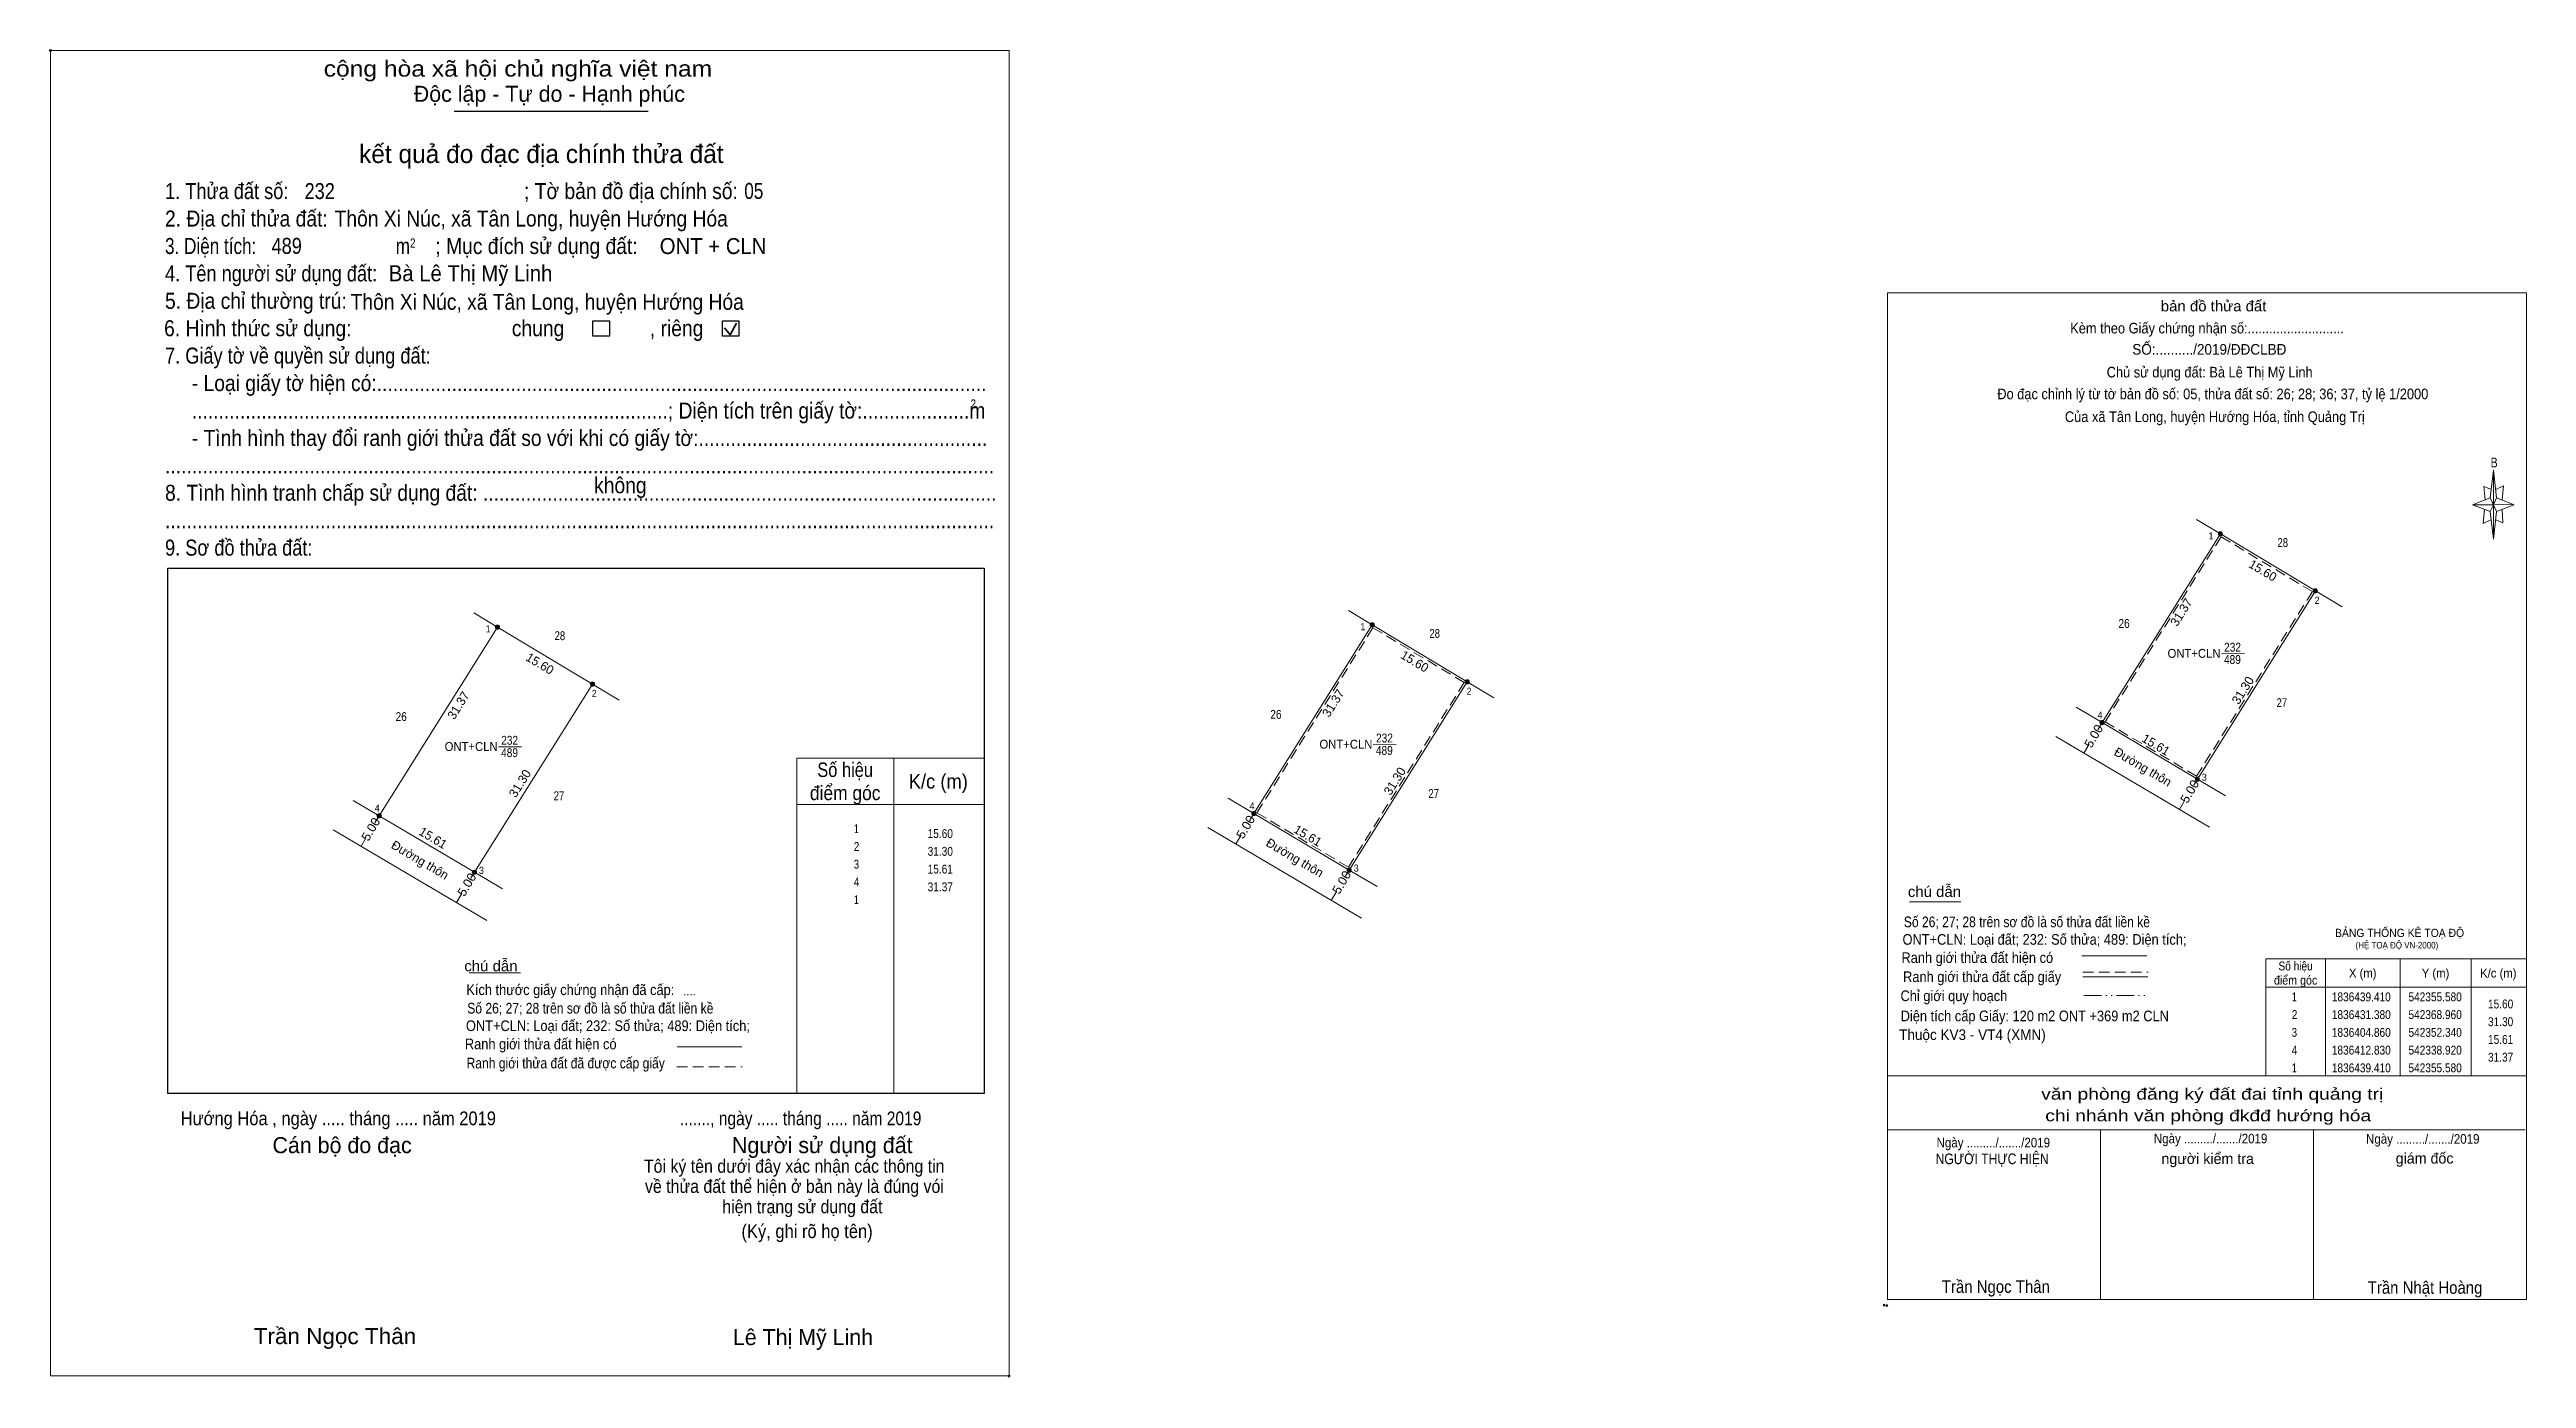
# Model space of a CAD drawing. Header units: metres. Extents: x 542169 to 542518, y 1836333 to 1836520.
import ezdxf
from ezdxf.enums import TextEntityAlignment as Align

# ---------------------------------------------------------------- set-up
doc = ezdxf.new("R2010")
doc.units = ezdxf.units.M
doc.header["$LTSCALE"] = 0.5
doc.header["$PDMODE"] = 32
doc.header["$PDSIZE"] = 0.25
doc.linetypes.add('DASH_DOUBLE_DOT', pattern=[9.2, 5, -1.2, 0.3, -1.2, 0.3, -1.2])
doc.linetypes.add('MEDIUM_DASHED', pattern=[4.5, 3, -1.5])
for name, color, linetype, lineweight in [('1', 7, 'Continuous', 13), ('17', 7, 'Continuous', 13), ('2', 7, 'Continuous', 25), ('32', 7, 'Continuous', 13), ('5', 7, 'Continuous', 13), ('6', 7, 'Continuous', 13), ('63', 7, 'Continuous', 13)]:
    doc.layers.add(name, color=color, linetype=linetype, lineweight=lineweight)

msp = doc.modelspace()

# ---------------------------------------------------------------- hatches: boundary and pattern name
at = {"layer": '63'}
for points in [[(542475.3269, 1836452.2185, 1), (542474.7269, 1836452.2185, 1)], [(542488.7069, 1836444.1885, 1), (542488.1069, 1836444.1885, 1)], [(542232.68, 1836439.09, 1), (542232.08, 1836439.09, 1)], [(542355.88, 1836439.41, 1), (542355.28, 1836439.41, 1)], [(542369.26, 1836431.38, 1), (542368.66, 1836431.38, 1)], [(542246.06, 1836431.06, 1), (542245.46, 1836431.06, 1)], [(542458.6669, 1836425.6385, 1), (542458.0669, 1836425.6385, 1)], [(542472.0869, 1836417.6685, 1), (542471.4869, 1836417.6685, 1)], [(542216.02, 1836412.51, 1), (542215.42, 1836412.51, 1)], [(542339.22, 1836412.83, 1), (542338.62, 1836412.83, 1)], [(542229.44, 1836404.54, 1), (542228.84, 1836404.54, 1)], [(542352.64, 1836404.86, 1), (542352.04, 1836404.86, 1)]]:
    msp.add_hatch(color=256, dxfattribs=at).paths.add_polyline_path(points)

# ---------------------------------------------------------------- linework, layer by layer
at = {"layer": '1'}
for points in [[(542475.03, 1836452.22), (542488.41, 1836444.19), (542471.79, 1836417.67), (542458.37, 1836425.64)], [(542232.38, 1836439.09), (542245.76, 1836431.06), (542229.14, 1836404.54), (542215.72, 1836412.51)], [(542355.58, 1836439.41), (542368.96, 1836431.38), (542352.34, 1836404.86), (542338.92, 1836412.83)]]:
    msp.add_lwpolyline(points, close=True, dxfattribs=at)
at = {"layer": '1', "linetype": 'MEDIUM_DASHED'}
for points in [[(542475.13, 1836451.81), (542487.99, 1836444.09), (542471.69, 1836418.08), (542458.79, 1836425.74)], [(542355.68, 1836439), (542368.54, 1836431.28), (542352.24, 1836405.27), (542339.34, 1836412.93)]]:
    msp.add_lwpolyline(points, close=True, dxfattribs=at)
at = {"layer": '17'}
for p, q in [((542431.23, 1836400.4), (542438.47, 1836400.4)), ((542228.38, 1836390.38), (542235.62, 1836390.38))]:
    msp.add_line(p, q, dxfattribs=at)
at = {"layer": '2'}
for p, q in [((542226.29, 1836511.76), (542253.59, 1836511.76)), ((542185.98, 1836447.37), (542300.92, 1836447.37)), ((542300.92, 1836447.37), (542300.92, 1836373.38))]:
    msp.add_line(p, q, dxfattribs=at)
at = {"layer": '2', "lineweight": 35}
for p, q in [((542264.37, 1836481.24), (542265.14, 1836480.24)), ((542265.14, 1836480.24), (542266.07, 1836481.91))]:
    msp.add_line(p, q, dxfattribs=at)
at = {"layer": '2', "lineweight": 13}
msp.add_lwpolyline([(542169.43, 1836520.32), (542304.44, 1836520.32), (542304.44, 1836333.59), (542169.43, 1836333.59)], close=True, dxfattribs=at)
at = {"layer": '2'}
for points in [[(542245.83, 1836482.24), (542248.15, 1836482.24), (542248.15, 1836480.07), (542245.83, 1836480.07)], [(542264.07, 1836482.24), (542266.39, 1836482.24), (542266.39, 1836480.07), (542264.07, 1836480.07)]]:
    msp.add_lwpolyline(points, close=True, dxfattribs=at)
msp.add_lwpolyline([(542300.92, 1836373.38), (542185.98, 1836373.38), (542185.98, 1836447.37)], dxfattribs=at)
for p in [(542169.43, 1836520.32), (542304.43, 1836333.59)]:
    msp.add_point(p, dxfattribs=at)
at = {"layer": '32'}
for p, q in [((542458.37, 1836425.64), (542475.03, 1836452.22)), ((542471.79, 1836417.67), (542488.41, 1836444.19)), ((542215.72, 1836412.51), (542232.38, 1836439.09)), ((542338.92, 1836412.83), (542355.58, 1836439.41)), ((542229.14, 1836404.54), (542245.76, 1836431.06)), ((542352.34, 1836404.86), (542368.96, 1836431.38)), ((542454.73, 1836427.8), (542458.37, 1836425.64)), ((542458.37, 1836425.64), (542471.79, 1836417.67)), ((542451.88, 1836423.67), (542473.52, 1836410.89)), ((542471.79, 1836417.67), (542475.74, 1836415.33)), ((542212.08, 1836414.67), (542215.72, 1836412.51)), ((542335.28, 1836414.99), (542338.92, 1836412.83)), ((542209.23, 1836410.54), (542230.87, 1836397.76)), ((542215.72, 1836412.51), (542229.14, 1836404.54)), ((542332.43, 1836410.86), (542354.07, 1836398.08)), ((542338.92, 1836412.83), (542352.34, 1836404.86)), ((542229.14, 1836404.54), (542233.09, 1836402.2)), ((542352.34, 1836404.86), (542356.29, 1836402.52))]:
    msp.add_line(p, q, dxfattribs=at)
for points in [[(542471.69, 1836454.22), (542475.03, 1836452.22), (542488.41, 1836444.19), (542492.17, 1836441.94)], [(542229.04, 1836441.09), (542232.38, 1836439.09), (542245.76, 1836431.06), (542249.52, 1836428.81)], [(542352.24, 1836441.41), (542355.58, 1836439.41), (542368.96, 1836431.38), (542372.72, 1836429.13)]]:
    msp.add_lwpolyline(points, dxfattribs=at)
at = {"layer": '5'}
for p, q in [((542513.02, 1836457.29), (542513.52, 1836461.19)), ((542513.02, 1836455.39), (542510.52, 1836456.29)), ((542513.92, 1836457.29), (542516.42, 1836456.29)), ((542513.92, 1836455.39), (542513.52, 1836451.49)), ((542514.82, 1836453.79), (542513.82, 1836454.19)), ((542514.72, 1836455.69), (542514.82, 1836453.79)), ((542428.14, 1836375.85), (542518.14, 1836375.85)), ((542428.14, 1836368.25), (542517.94, 1836368.25)), ((542428.14, 1836368.25), (542517.94, 1836368.25)), ((542428.14, 1836368.25), (542517.94, 1836368.25)), ((542458.14, 1836344.35), (542458.14, 1836368.25)), ((542488.14, 1836344.35), (542488.14, 1836368.25))]:
    msp.add_line(p, q, dxfattribs=at)
for points in [[(542428.14, 1836486.15), (542518.14, 1836486.15), (542518.14, 1836344.35), (542428.14, 1836344.35)], [(542513.52, 1836461.19), (542513.92, 1836457.29), (542513.52, 1836456.29)], [(542513.52, 1836456.29), (542510.52, 1836456.29), (542513.02, 1836457.29), (542513.92, 1836455.39), (542516.42, 1836456.29), (542513.52, 1836456.39)], [(542513.52, 1836456.29), (542513.52, 1836451.49), (542513.02, 1836455.39)]]:
    msp.add_lwpolyline(points, close=True, dxfattribs=at)
for points in [[(542513.52, 1836456.29), (542513.02, 1836457.29), (542510.52, 1836456.29)], [(542513.22, 1836458.49), (542512.12, 1836458.89), (542512.32, 1836456.99)], [(542513.52, 1836456.29), (542513.92, 1836455.39), (542516.42, 1836456.29)], [(542513.82, 1836458.49), (542514.92, 1836458.99), (542514.72, 1836456.99)], [(542512.22, 1836455.69), (542512.02, 1836453.69), (542513.12, 1836454.19)], [(542518.14, 1836344.35), (542428.14, 1836344.35), (542428.14, 1836368.25)]]:
    msp.add_lwpolyline(points, dxfattribs=at)
for p in [(542427.68, 1836343.58), (542428.08, 1836343.51)]:
    msp.add_point(p, dxfattribs=at)
at = {"layer": '6'}
for p, q in [((542455.52, 1836392.77), (542464.66, 1836392.77)), ((542455.66, 1836389.84), (542464.8, 1836389.84)), ((542257.68, 1836379.97), (542266.82, 1836379.97))]:
    msp.add_line(p, q, dxfattribs=at)
at = {"layer": '6', "linetype": 'MEDIUM_DASHED'}
for p, q in [((542455.66, 1836390.46), (542464.86, 1836390.46)), ((542257.67, 1836377.16), (542266.87, 1836377.16))]:
    msp.add_line(p, q, dxfattribs=at)
at = {"layer": '63'}
for p, q in [((542475.17, 1836435.33), (542478.41, 1836435.35)), ((542457.77, 1836424.62), (542458.37, 1836425.64)), ((542232.52, 1836422.2), (542235.76, 1836422.22)), ((542355.72, 1836422.52), (542358.96, 1836422.54)), ((542455.82, 1836421.34), (542456.56, 1836422.59)), ((542288.22, 1836420.62), (542288.22, 1836373.38)), ((542288.22, 1836420.62), (542288.22, 1836373.38)), ((542471.29, 1836416.83), (542471.79, 1836417.67)), ((542469.27, 1836413.4), (542470.04, 1836414.71)), ((542215.12, 1836411.49), (542215.72, 1836412.51)), ((542338.32, 1836411.81), (542338.92, 1836412.83)), ((542213.17, 1836408.21), (542213.91, 1836409.46)), ((542336.37, 1836408.53), (542337.11, 1836409.78)), ((542228.64, 1836403.7), (542229.14, 1836404.54)), ((542351.84, 1836404.02), (542352.34, 1836404.86)), ((542226.62, 1836400.27), (542227.39, 1836401.58)), ((542349.82, 1836400.59), (542350.59, 1836401.9)), ((542489.84, 1836392.35), (542489.84, 1836375.85)), ((542500.34, 1836392.35), (542500.34, 1836375.85)), ((542510.34, 1836392.35), (542510.34, 1836375.85)), ((542481.44, 1836388.35), (542518.14, 1836388.35))]:
    msp.add_line(p, q, dxfattribs=at)
at = {"layer": '63', "linetype": 'DASH_DOUBLE_DOT'}
msp.add_line((542455.79, 1836387.21), (542464.99, 1836387.21), dxfattribs=at)
at = {"layer": '63'}
for points in [[(542289.06, 1836373.38), (542274.53, 1836373.38), (542274.53, 1836420.62), (542289.06, 1836420.62)], [(542287.05, 1836420.62), (542300.92, 1836420.62), (542300.92, 1836373.38), (542287.05, 1836373.38)], [(542274.53, 1836414.11), (542288.22, 1836414.11), (542300.92, 1836414.11)]]:
    msp.add_lwpolyline(points, dxfattribs=at)
msp.add_lwpolyline([(542481.44, 1836392.35), (542518.14, 1836392.35), (542518.14, 1836375.85), (542481.44, 1836375.85)], close=True, dxfattribs=at)
for centre in [(542475.0269, 1836452.2185), (542488.4069, 1836444.1885), (542232.38, 1836439.09), (542355.58, 1836439.41), (542368.96, 1836431.38), (542245.76, 1836431.06), (542458.3669, 1836425.6385), (542471.7869, 1836417.6685), (542215.72, 1836412.51), (542338.92, 1836412.83), (542229.14, 1836404.54), (542352.34, 1836404.86)]:
    msp.add_circle(centre, 0.3, dxfattribs=at)

# ---------------------------------------------------------------- texts
at = {"layer": '1'}
for s, width, p in [('28', 0.8, (542483.82, 1836450.37)), ('28', 0.8, (542241.18, 1836437.25)), ('28', 0.8, (542364.38, 1836437.57)), ('ONT+CLN', 0.95, (542471.32, 1836434.76)), ('489', 0.85, (542476.73, 1836433.89)), ('232', 0.85, (542476.745, 1836435.63)), ('ONT+CLN', 0.95, (542228.68, 1836421.64)), ('489', 0.85, (542234.09, 1836420.77)), ('232', 0.85, (542234.105, 1836422.51)), ('ONT+CLN', 0.95, (542351.88, 1836421.96)), ('489', 0.85, (542357.29, 1836421.09)), ('232', 0.85, (542357.305, 1836422.83))]:
    msp.add_text(s, height=1.25, dxfattribs=dict(at, width=width)).set_placement(p, align=Align.CENTER)
for s, height, width, p in [('BẢNG THỐNG KÊ TOẠ ĐỘ ', 1.15, 0.95, (542491.18, 1836395.43)), ('(HỆ TOẠ ĐỘ VN-2000)', 0.93, 0.9, (542494.08, 1836393.81))]:
    msp.add_text(s, height=height, dxfattribs=dict(at, width=width)).set_placement(p)
at = {"layer": '2'}
for s, height, width, p in [('cộng hòa xã hội chủ nghĩa việt nam', 2.253, 1.15, (542207.92, 1836516.63)), ('1. Thửa đất số:', 2.253, 0.85, (542185.57, 1836499.38)), ('232', 2.25, 0.85, (542205.22, 1836499.38)), ('; Tờ bản đồ địa chính số:', 2.253, 0.9, (542236.13, 1836499.38)), ('05', 2.25, 0.8, (542267.15, 1836499.4)), ('2. Địa chỉ thửa đất:', 2.253, 0.9, (542185.57, 1836495.51)), ('Thôn Xi Núc, xã Tân Long, huyện Hướng Hóa', 2.25, 0.9, (542209.46, 1836495.51)), ('3. Diện tích:', 2.253, 0.8, (542185.57, 1836491.64)), ('489', 2.25, 0.85, (542200.57, 1836491.66)), ('m', 2.253, 0.8, (542218.06, 1836491.64)), ('2', 1.288, 0.8, (542220.08, 1836492.55)), ('; Mục đích sử dụng đất:', 2.253, 0.9, (542223.64, 1836491.64)), ('ONT + CLN', 2.254, 0.95, (542255.24, 1836491.63)), ('4. Tên người sử dụng đất:', 2.253, 0.85, (542185.57, 1836487.78)), ('Bà Lê Thị Mỹ Linh', 2.25, 0.95, (542217.08, 1836487.8)), ('5. Địa chỉ thường trú:', 2.253, 0.9, (542185.57, 1836483.92)), ('Thôn Xi Núc, xã Tân Long, huyện Hướng Hóa', 2.25, 0.9, (542211.71, 1836483.78)), ('6. Hình thức sử dụng:', 2.253, 0.9, (542185.44, 1836480.06)), ('chung                , riêng', 2.253, 0.9, (542234.41, 1836480.06)), ('7. Giấy tờ về quyền sử dụng đất:', 2.253, 0.85, (542185.57, 1836476.2)), ('     - Loại giấy tờ hiện có:..................................................................................................................', 2.253, 0.9, (542185.57, 1836472.33)), ('     .........................................................................................; Diện tích trên giấy tờ:....................m', 2.253, 0.9, (542185.57, 1836468.46)), ('2', 1.288, 0.8, (542299.02, 1836469.88)), ('     - Tình hình thay đổi ranh giới thửa đất so với khi có giấy tờ:......................................................', 2.253, 0.9, (542185.57, 1836464.6)), ('8. Tình hình tranh chấp sử dụng đất: ................................................................................................', 2.253, 0.9, (542185.57, 1836456.88)), ('...........................................................................................................................................................', 2.253, 0.9, (542185.57, 1836460.74)), ('không', 2.254, 0.9, (542246, 1836457.94)), ('...........................................................................................................................................................', 2.253, 0.9, (542185.57, 1836453.02)), ('9. Sơ đồ thửa đất:', 2.253, 0.85, (542185.57, 1836449.15)), ('Hướng Hóa , ngày ..... tháng ..... năm 2019', 1.93, 0.9, (542187.78, 1836368.92)), ('......., ngày ..... tháng ..... năm 2019', 1.93, 0.85, (542258.07, 1836368.92)), ('(Ký, ghi rõ họ tên)', 1.932, 0.9, (542266.75, 1836353.02)), ('Trần Ngọc Thân', 2.255, 1.05, (542198.06, 1836338.08))]:
    msp.add_text(s, height=height, dxfattribs=dict(at, width=width)).set_placement(p)
for s, height, p in [('Độc lập - Tự do - Hạnh phúc', 2.253, (542220.6, 1836513.08)), ('Cán bộ đo đạc', 2.254, (542200.7, 1836364.98)), ('Người sử dụng đất', 2.253, (542265.41, 1836364.98)), ('Lê Thị Mỹ Linh', 2.25, (542265.55, 1836337.94))]:
    msp.add_text(s, height=height, dxfattribs=at).set_placement(p)
for s, height, p in [('kết quả đo đạc địa chính thửa đất', 2.576, (542238.565, 1836504.46)), ('.', 0.644, (542304.4186, 1836333.24))]:
    msp.add_text(s, height=height, dxfattribs=at).set_placement(p, align=Align.CENTER)
for s, height, width, p in [('....', 1.25, 0.95, (542259.43, 1836387.21)), ('Tôi ký tên dưới đây xác nhận các thông tin', 1.862, 0.9, (542274.18, 1836362.22)), ('về thửa đất thể hiện ở bản này là đúng vói', 1.862, 0.9, (542274.21, 1836359.38)), ('hiện trạng sử dụng đất', 1.862, 0.9, (542275.33, 1836356.52))]:
    msp.add_text(s, height=height, dxfattribs=dict(at, width=width)).set_placement(p, align=Align.CENTER)
at = {"layer": '5'}
for s, height, width, p in [('bản đồ thửa đất', 1.5, 1.05, (542474.08, 1836483.56)), ('Kèm theo Giấy chứng nhận số:...........................', 1.5, 0.9, (542473.15, 1836480.45)), ('SỐ:........../2019/ĐĐCLBĐ', 1.5, 0.95, (542473.48, 1836477.46)), ('Chủ sử dụng đất: Bà Lê Thị Mỹ Linh', 1.5, 0.9, (542473.525, 1836474.25)), ('Đo đạc chỉnh lý từ tờ bản đồ số: 05, thửa đất số: 26; 28; 36; 37, tỷ lệ 1/2000', 1.5, 0.9, (542473.965, 1836471.18)), ('Của xã Tân Long, huyện Hướng Hóa, tỉnh Quảng Trị', 1.5, 0.9, (542474.25, 1836467.97)), ('B', 1.378, 0.8, (542513.59, 1836461.58)), ('văn phòng đăng ký đất đai tỉnh quảng trị', 1.62, 1.25, (542473.885, 1836372.51)), ('chi nhánh văn phòng đkđđ hướng hóa', 1.62, 1.25, (542473.32, 1836369.47)), ('NGƯỜI THỰC HIỆN', 1.5, 0.85, (542442.895, 1836363.43)), ('Ngày ........./......./2019', 1.35, 0.9, (542443.055, 1836365.79)), ('Ngày ........./......./2019', 1.35, 0.9, (542473.655, 1836366.36)), ('Ngày ........./......./2019', 1.35, 0.9, (542503.535, 1836366.31)), ('Trần Ngọc Thân', 1.75, 0.9, (542443.41, 1836345.3)), ('Trần Nhật Hoàng', 1.75, 0.9, (542503.86, 1836345.17))]:
    msp.add_text(s, height=height, dxfattribs=dict(at, width=width)).set_placement(p, align=Align.CENTER)
for s, p in [('người kiểm tra', (542473.245, 1836363.45)), ('giám đốc', (542503.795, 1836363.51))]:
    msp.add_text(s, height=1.5, dxfattribs=at).set_placement(p, align=Align.CENTER)
at = {"layer": '6'}
for s, width, p in [('chú dẫn', 1.05, (542431.02, 1836401.07)), ('Số 26; 27; 28 trên sơ đồ là số thửa đất liền kề', 0.85, (542430.45, 1836396.81)), ('Ranh giới thửa đất hiện có ', 0.9, (542430.12, 1836391.77)), ('ONT+CLN: Loại đất; 232: Số thửa; 489: Diện tích;', 0.9, (542430.27, 1836394.34)), ('chú dẫn', 1.05, (542227.72, 1836390.6)), ('Ranh giới thửa đất cấp giấy', 0.9, (542430.35, 1836389.08)), ('Kích thước giấy chứng nhận đã cấp:', 0.9, (542228, 1836387.25)), ('Số 26; 27; 28 trên sơ đồ là số thửa đất liền kề', 0.85, (542228.13, 1836384.65)), ('Chỉ giới quy hoạch', 0.9, (542429.99, 1836386.4)), ('ONT+CLN: Loại đất; 232: Số thửa; 489: Diện tích;', 0.9, (542227.95, 1836382.18)), ('Diện tích cấp Giấy: 120 m2 ONT +369 m2 CLN', 0.9, (542430.01, 1836383.56)), ('Ranh giới thửa đất hiện có ', 0.9, (542227.8, 1836379.61)), ('Thuộc KV3 - VT4 (XMN)', 0.95, (542429.79, 1836380.92)), ('Ranh giới thửa đất đã được cấp giấy', 0.85, (542228.03, 1836376.92))]:
    msp.add_text(s, height=1.5, dxfattribs=dict(at, width=width)).set_placement(p)
at = {"layer": '63'}
for s, height, width, p in [(' 1', 1, 0.9, (542474.05, 1836451.45)), (' 2', 1, 0.9, (542488.99, 1836442.36)), (' 1', 1, 0.9, (542231.41, 1836438.33)), (' 1', 1, 0.9, (542354.61, 1836438.65)), (' 2', 1, 0.9, (542246.35, 1836429.24)), (' 2', 1, 0.9, (542369.55, 1836429.56)), (' 4', 1, 0.95, (542458.44, 1836426.19)), (' 3', 1, 0.95, (542473.12, 1836417.44)), (' 4', 1, 0.95, (542215.8, 1836413.07)), (' 4', 1, 0.95, (542339, 1836413.39)), ('15.60', 1.25, 0.85, (542296.53, 1836409.37)), ('31.30', 1.25, 0.85, (542296.53, 1836406.87)), (' 3', 1, 0.95, (542230.48, 1836404.32)), ('15.61', 1.25, 0.85, (542296.53, 1836404.37)), (' 3', 1, 0.95, (542353.68, 1836404.64)), ('31.37', 1.25, 0.85, (542296.53, 1836401.87)), ('15.60', 1.25, 0.85, (542516.28, 1836385.37)), ('31.30', 1.25, 0.85, (542516.28, 1836382.87)), ('31.37', 1.25, 0.85, (542516.28, 1836377.87)), ('15.61', 1.25, 0.85, (542516.28, 1836380.37))]:
    msp.add_text(s, height=height, dxfattribs=dict(at, width=width)).set_placement(p, align=Align.RIGHT)
for s, rotation, p in [('15.60', 329.03, (542480.6884, 1836446.5227)), ('31.37', 57.921, (542470.0583, 1836440.8481)), ('15.60', 329.03, (542238.0484, 1836433.4027)), ('15.60', 329.03, (542361.2484, 1836433.7227)), ('31.30', 57.925, (542478.7239, 1836429.8531)), ('31.37', 57.921, (542227.4183, 1836427.7281)), ('31.37', 57.921, (542350.6183, 1836428.0481)), ('Đường thôn', 329.435, (542463.8072, 1836418.8602)), ('15.61', 329.294, (542465.6359, 1836421.9716)), ('31.30', 57.925, (542236.0839, 1836416.7331)), ('31.30', 57.925, (542359.2839, 1836417.0531)), ('15.61', 329.294, (542222.9959, 1836408.8516)), ('15.61', 329.294, (542346.1959, 1836409.1716)), ('Đường thôn', 329.435, (542221.1672, 1836405.7402)), ('Đường thôn', 329.435, (542344.3672, 1836406.0602))]:
    msp.add_text(s, height=1.25, rotation=rotation, dxfattribs=at).set_placement(p, align=Align.CENTER)
for s, height, width, p in [('26', 1.25, 0.85, (542461.47, 1836438.97)), ('27', 1.25, 0.8, (542483.69, 1836427.82)), ('26', 1.25, 0.85, (542218.83, 1836425.85)), ('26', 1.25, 0.85, (542342.03, 1836426.17)), ('Số hiệu', 2.036, 0.85, (542281.355, 1836417.97)), ('K/c (m)', 2.036, 0.95, (542294.47, 1836416.34)), ('27', 1.25, 0.8, (542241.05, 1836414.7)), ('điểm góc', 2.036, 0.9, (542281.36, 1836414.71)), ('27', 1.25, 0.8, (542364.25, 1836415.02)), (' 1', 1.25, 0.75, (542282.76, 1836410.06)), (' 2', 1.25, 0.85, (542282.765, 1836407.56)), (' 4', 1.25, 0.85, (542282.76, 1836402.56)), (' 3', 1.25, 0.8, (542282.755, 1836405.06)), (' 1', 1.25, 0.75, (542282.76, 1836400.06)), ('điểm góc', 1.25, 0.9, (542485.63, 1836388.72)), ('Số hiệu', 1.25, 0.85, (542485.63, 1836390.72)), ('X (m)', 1.25, 0.95, (542495.08, 1836389.72)), ('Y (m)', 1.25, 0.95, (542505.335, 1836389.72)), ('K/c (m)', 1.25, 0.95, (542514.175, 1836389.72)), (' 1', 1.25, 0.75, (542485.28, 1836386.37)), ('1836439.410', 1.25, 0.85, (542494.88, 1836386.37)), ('542355.580', 1.25, 0.85, (542505.28, 1836386.37)), (' 3', 1.25, 0.8, (542485.275, 1836381.37)), (' 2', 1.25, 0.85, (542485.285, 1836383.87)), ('1836431.380', 1.25, 0.85, (542494.88, 1836383.87)), ('1836404.860', 1.25, 0.85, (542494.88, 1836381.37)), ('542368.960', 1.25, 0.85, (542505.28, 1836383.87)), ('542352.340', 1.25, 0.85, (542505.28, 1836381.37)), (' 4', 1.25, 0.85, (542485.28, 1836378.87)), ('1836412.830', 1.25, 0.85, (542494.88, 1836378.87)), ('542338.920', 1.25, 0.85, (542505.28, 1836378.87)), (' 1', 1.25, 0.75, (542485.28, 1836376.37)), ('1836439.410', 1.25, 0.85, (542494.88, 1836376.37)), ('542355.580', 1.25, 0.85, (542505.28, 1836376.37))]:
    msp.add_text(s, height=height, dxfattribs=dict(at, width=width)).set_placement(p, align=Align.CENTER)
at = {"layer": '63', "width": 1.05}
for p in [(542457.7251, 1836423.4162), (542471.2551, 1836415.6162), (542215.0851, 1836410.2962), (542338.2851, 1836410.6162), (542228.6151, 1836402.4962), (542351.8151, 1836402.8162)]:
    msp.add_text('5.00', height=1.25, rotation=59.331, dxfattribs=at).set_placement(p, align=Align.CENTER)

doc.saveas('drawing.dxf')
